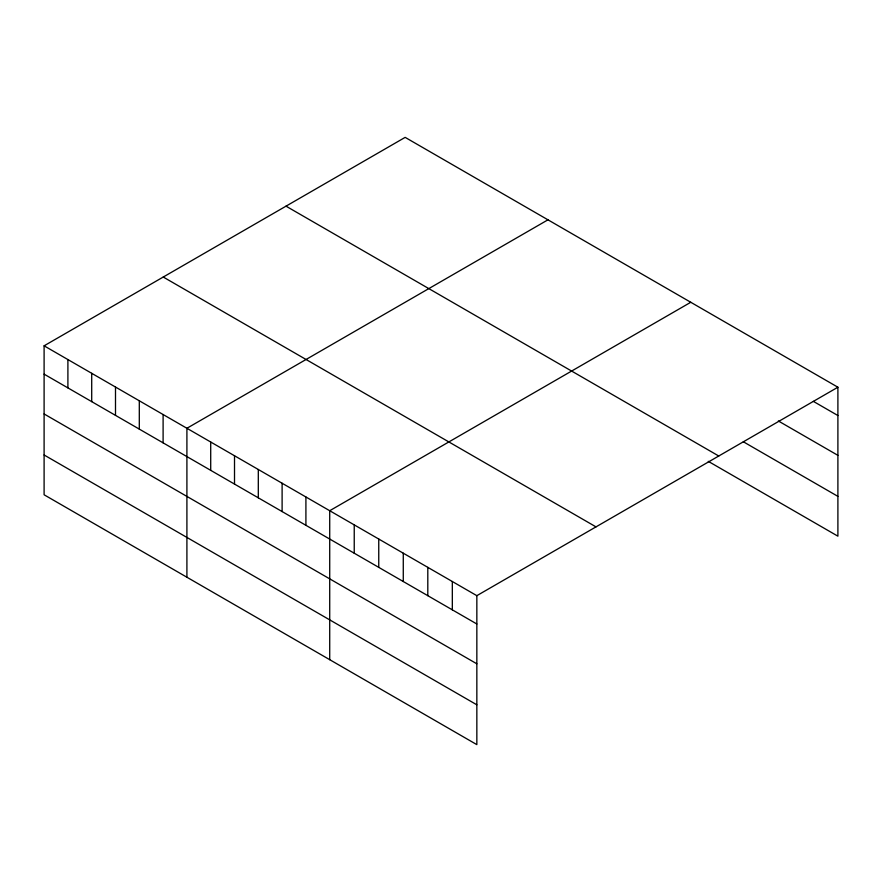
<?xml version="1.0" encoding="UTF-8"?>
<svg xmlns="http://www.w3.org/2000/svg" width="882" height="882" viewBox="0 0 882 882"><rect width="100%" height="100%" fill="white"/><g stroke="black" fill="none" stroke-linecap="round" stroke-linejoin="round"><path stroke-width="1.32" d="M44.1 345.821L476.842 595.67L476.842 744.629L44.1 494.78L44.1 345.821L405.158 137.371L837.9 387.22L837.9 536.179L708.279 461.341M547.965 219.816L186.907 428.277L186.907 577.236M690.771 302.272L329.714 510.722L329.714 659.681M476.842 595.67L837.9 387.22M813.38 401.376L837.9 415.532M778.343 420.968L837.9 455.344M743.317 441.761L837.9 496.368M286.011 206.156L718.753 456.005M163.247 277.036L595.989 526.874M44.1 374.144L476.842 623.993M44.1 413.956L476.842 663.804M44.1 454.98L476.842 704.817M452.323 581.514L452.323 609.837M427.803 567.358L427.803 595.681M403.272 553.19L403.272 581.514M378.753 539.034L378.753 567.358M354.233 524.878L354.233 553.201M305.911 496.985L305.911 525.308M282.108 483.237L282.108 511.56M258.305 469.5L258.305 497.823M234.513 455.751L234.513 484.075M210.71 442.014L210.71 470.338M163.104 414.529L163.104 442.852M139.301 400.792L139.301 429.115M115.498 387.055L115.498 415.378M91.706 373.307L91.706 401.63M67.903 359.569L67.903 387.893"/></g></svg>
